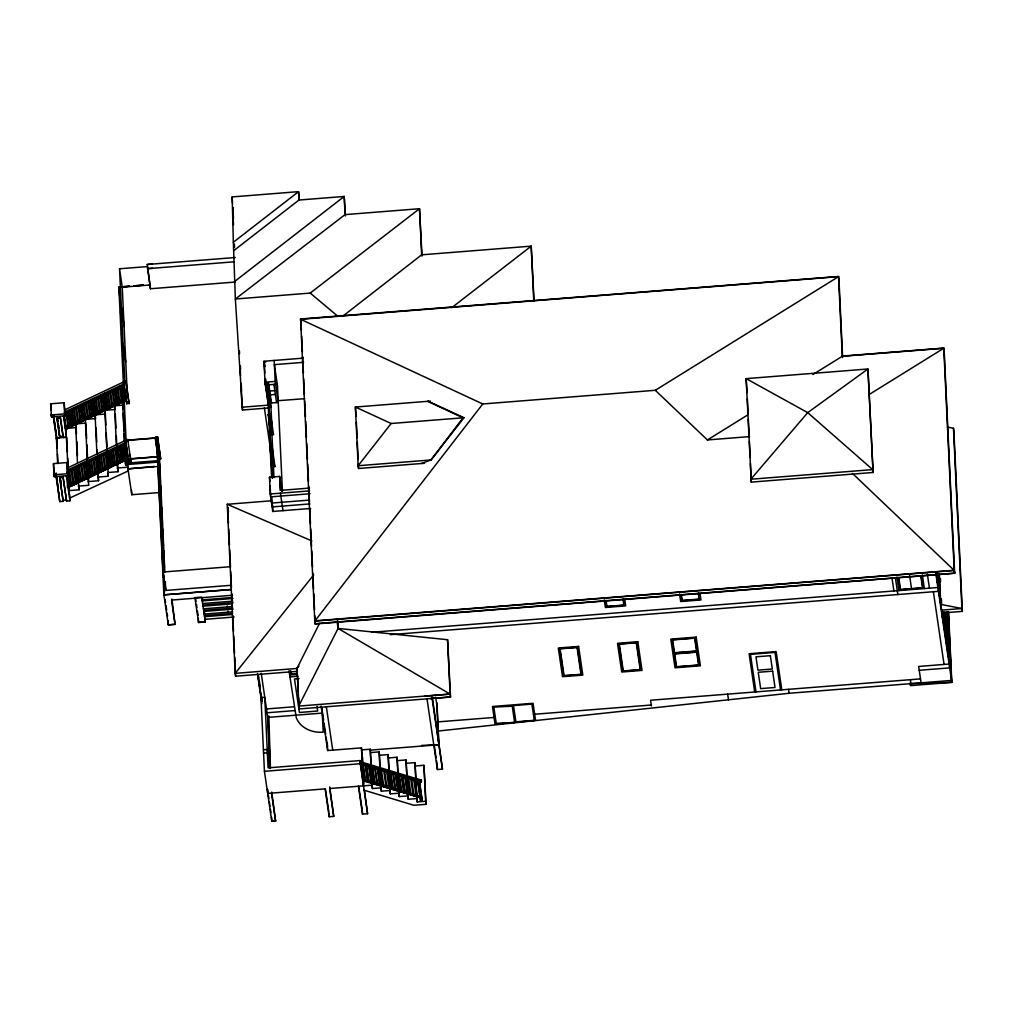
<?xml version="1.0" encoding="UTF-8"?>
<svg xmlns="http://www.w3.org/2000/svg" width="1013" height="1013" viewBox="0 0 1013 1013"><rect width="100%" height="100%" fill="white"/><g stroke="black" fill="none" stroke-linecap="round" stroke-linejoin="round"><path stroke-width="1.5" d="M272.788 505.297L272.624 511.476L310.662 508.463M319.424 623.527L296.961 668.453L297.366 671.34M315.17 623.691L954.626 573.13L954.208 570.268L314.752 620.83L315.208 623.983L954.651 573.295L954.221 570.42L314.79 621.121L482.758 403.972L655.297 390.296L838.549 276.638L838.979 279.512M421.585 463.498L431.031 459.953L464.017 417.736L391.145 423.497L358.146 465.727L358.551 468.487L424.485 463.27M313.726 574.878L235.193 673.366L235.611 676.215L296.733 671.391M298.924 665.997L296.961 668.453L235.193 673.366L227.254 504.284L271.345 500.789M416.723 779.655L417.432 778.959L421.421 780.175L420.775 782.277L419.433 781.871L422.218 800.827L420.534 800.966L417.432 778.959L360.122 761.624M420.775 782.277L421.421 780.175M412.506 794.42L420.446 796.294L362.654 778.82L362.717 780.225L420.509 797.7L420.446 796.294M420.509 797.7L362.793 780.757M342.635 316.309L421.674 254.82L531.205 246.146L534.066 301.114M269.205 407.91L242.474 410.024L235.358 299.012L233.345 242.259L298.569 191.647L299.253 200.055M233.737 250.642L298.962 200.042L344.217 196.446L345.42 215.908M234.547 281.551L344.217 196.446L345.066 214.617L235.358 299.012L310.219 293.086L419.509 208.716L422.016 256.099M451.76 307.661L531.205 246.146L533.775 301M56.323 473.033L53.98 474.793L54.271 476.705L67.795 475.641L66.997 462.548L53.461 463.612L53.98 474.793L67.516 473.717L67.795 475.641M655.297 390.296L707.403 439.946L747.467 415.102M812.907 374.506L842.297 356.285L943.787 348.244L869.002 394.627M66.212 427.917L65.693 428.17M65.009 409.733L123.738 381.888M64.199 412.266L123.839 383.978L123.662 381.445L125.992 381.268L129.031 403.275L126.701 403.465L126.612 401.541M64.921 413.798L124.105 385.75M126.118 398.033L65.516 426.764L65.617 428.854L126.22 400.135L124.219 385.257M70.682 424.928L73.518 423.586M76.368 422.231L84.915 418.179M89.182 416.153L103.427 409.404M109.113 406.707L120.509 401.313M66.402 427.22L65.604 427.6L66.453 427.524M65.668 428.993L66.465 428.613M65.706 429.436L126.283 400.401M67.44 467.955L125.637 440.364L125.739 442.453L67.542 470.045M66.82 472.273L125.979 444.049M126.6 457.18L67.415 485.24L67.516 487.329L128.107 458.61L128.069 457.914M75.418 482.061L68.327 485.949M86.801 476.654L96.767 471.931M103.896 468.563L113.861 463.84M67.504 487.164L68.302 486.784L68.112 487.481M68.124 487.658L128.182 459.003M128.271 470.906L69.796 498.029M230.977 585.299L165.512 590.465L162.802 572.054L229.824 566.748M438.591 730.993L789.14 693.272L951.549 680.432L948.345 612.548M154.318 466.461L127.98 468.854L158.421 466.449L157.787 462.131M162.802 572.054L165.714 590.452M160.674 458.902L157.623 436.894C154.179 435.565 154.761 440.402 157.699 438.642L160.674 458.902L158.408 459.079M175.059 624.287L168.297 624.831L163.878 594.859L156.458 436.983M198.561 622.387L205.322 621.843L205.196 619.108M424.954 696.108L450.114 694.082L450.544 696.995L299.126 708.935L296.923 667.998M233.345 242.259L232.18 196.915L298.569 191.647L298.962 200.042M345.066 214.617L419.509 208.716L421.674 254.82M235.231 282.032L150.405 288.756L147.252 264.482L235.206 257.517M147.252 264.469L152.317 264.076M119.534 268.774L147.354 266.571L150.063 284.995L122.244 287.186L119.534 268.774L124.827 381.357M152.52 268.268L147.455 268.673L233.838 261.835M149.304 284.64L150.215 284.564L150.405 288.756M314.79 621.121L300.57 318.994L838.523 276.46L842.297 356.285M838.549 276.638L300.608 319.285L482.758 403.972M268.116 403.263L265.013 382.205L264.026 361.248L303.406 358.133M265.723 362.072L264.165 362.198L264.824 366.719M303.596 362.325L274.384 364.642L277.473 385.687L282.424 491.242M129.12 403.87L126.081 383.18L123.751 383.37L126.79 404.06M108.112 392.613L107.264 392.677L109.467 407.619L110.316 407.555L108.074 391.904M265.013 382.205L275.169 381.407L278.258 402.452L269.8 403.123M267.128 384.94L265.431 385.079L265.153 379.065M268.825 384.813L275.587 384.282L275.523 382.876M50.65 403.794L64.186 402.718L64.984 415.811L51.46 416.875L50.65 403.794L51.131 409.898M88.625 401.844L87.776 401.908L89.98 416.862L90.828 416.799L88.6 401.148M86.194 402.997L85.345 403.073L87.549 418.014L88.384 417.951L86.156 402.3M123.941 400.768L124.789 400.692L122.586 385.75L121.737 385.814L123.941 400.768L121.927 386.611M127.993 401.427L128.942 401.351M269.737 391.031L274.814 390.625M117.014 388.055L119.205 403.009L120.053 402.933L117.85 387.992M114.57 389.207L116.774 404.162L117.622 404.098L115.609 389.942M114.342 405.314L115.153 404.554L114.342 405.314L112.139 390.372M74.012 408.771L73.164 408.834L75.367 423.789L76.216 423.725L73.987 408.074M116.368 444.694L114.545 405.82L123.345 405.124M109.708 391.524L111.899 406.466L112.747 406.403L110.544 391.449M270.294 394.855L275.371 394.45M107.023 408.783L107.872 408.708L105.681 393.766L104.833 393.829L107.023 408.783L104.795 393.133M102.402 394.981L104.592 409.936L105.441 409.872L103.212 394.222L105.403 409.163M97.058 456.838L98.008 477.047L108.277 476.237L104.82 410.341L115.089 409.531M51.169 414.963L64.705 413.899L64.984 415.811M97.527 397.299L99.717 412.24L100.54 411.481M97.286 413.393L98.096 412.633L97.286 413.393L95.095 398.451M60.274 417.685L56.893 417.951L59.805 437.831L59.729 436.578L63.11 436.312L63.199 437.565L60.223 416.634L63.148 436.514L59.754 436.78L57.045 418.344M96.919 453.723L95.083 414.861L105.365 414.051L105.871 424.928M842.272 356.107L943.774 348.079L944.217 351.106M92.411 415.71L93.259 415.634L91.069 400.692L90.22 400.755L92.411 415.71L90.41 401.553M268.787 405.099L242.056 407.213L240.955 383.674M78.039 406.53L80.242 421.484L81.078 421.408L78.887 406.466M77.798 422.636L78.609 421.864L77.798 422.636L75.608 407.682M77.102 423.789L85.902 423.092M72.936 424.941L73.772 424.878L71.581 409.923L70.733 409.999L72.936 424.941L70.923 410.797M70.492 426.093L71.341 426.03L69.137 411.088L68.302 411.151L70.492 426.093L68.479 411.949M65.858 412.304L68.061 427.258L68.909 427.182L66.681 411.544L66.706 412.24M76.469 433.83L76.178 427.613L65.908 428.423L69.378 494.306M65.858 429.436L66.706 429.36M270.648 445.809L269.205 415.14L272.193 433.285L269.141 413.874L267.698 382.965L270.661 407.327M430.436 401.097L355.386 407.036L358.146 465.727L431.031 459.953L463.03 417.812L427.663 401.313M270.547 414.292L268.128 414.697L270.547 414.292L273.51 434.602L271.079 434.792L270.61 431.475M53.145 416.748L53.081 415.355L56.399 437.895L59.78 437.629M63.161 437.363L66.579 437.287L56.399 437.895M125.498 439.655L127.828 439.477L127.904 441.225L125.574 441.402L125.498 439.655L125.65 440.718M126.891 440.199L155.331 437.945L157.623 453.672M126.904 440.376L155.344 438.123M271.155 427.511L272.13 432.019M125.384 444.428L124.548 444.492L125.435 463.232L125.701 465.056L127.397 464.929L127.132 463.106L125.435 463.232M122.244 445.581L123.092 445.517L125.295 460.472L124.447 460.535L122.218 444.884L124.409 459.839M271.066 434.577L273.497 434.374M119.813 446.746L120.661 446.67L122.852 461.624L122.003 461.687L119.775 446.037M117.381 447.898L118.192 447.126L120.42 462.776L119.572 462.84L117.343 447.202M117.977 463.929L115.748 448.278L114.912 448.354L117.141 464.005L117.951 463.232M114.938 449.05L115.748 448.278M107.631 452.52L108.48 452.444L110.67 467.398L109.835 467.462L107.606 451.811M100.325 455.977L101.135 455.217L103.364 470.855L102.528 470.931L100.287 455.28M98.704 456.369L97.894 457.129L100.084 472.083L100.933 472.02L98.704 456.369L100.933 472.02M97.894 457.129L98.73 457.066M95.425 457.585L96.273 457.521L98.502 473.172L97.653 473.236L95.45 458.281L96.273 457.521M93.019 459.446L93.829 458.674L96.058 474.325L95.222 474.388L92.981 458.737M90.588 460.598L91.423 460.535M272.041 446.226L269.61 446.416L272.041 446.226L275.004 466.537L272.573 466.727M273.383 465.258L270.712 447.075L273.383 465.258L273.953 477.617M129.639 458.851L158.079 456.61M129.639 459.028L158.091 456.787M127.549 458.686L126.739 459.446L124.51 443.795M85.712 462.903L86.561 462.84L88.751 477.781L87.903 477.857L85.674 462.207L87.878 477.161M128.448 459.75L130.778 459.56L130.854 461.308L128.537 461.497L128.537 460.345M83.281 464.055L84.092 463.296L86.32 478.946L85.472 479.01L83.243 463.359M83.889 480.099L81.648 464.448L80.812 464.511L83.041 480.162L83.851 479.402M80.837 465.22L81.648 464.448M78.368 465.676L79.217 465.6L81.445 481.251L80.597 481.314L78.406 466.373L79.217 465.6M157.585 460.7L127.132 463.106L131.779 494.724L159.18 492.559M112.506 450.203L114.697 465.157L115.52 464.385M73.531 468.677L74.38 468.614L76.583 483.556L75.734 483.632L73.506 467.981M110.037 450.658L112.228 465.613L113.076 465.537L112.266 466.309L110.062 451.355L110.911 451.291L113.114 466.246M157.648 462.105L127.195 464.524L126.245 444.314M71.948 469.766L71.1 469.829L73.291 484.784L74.139 484.721L73.265 484.087M109.797 466.765L110.67 467.398M108.239 468.55L107.391 468.614L105.162 452.976L105.2 453.672L106.01 452.9L108.239 468.55L108.201 467.854M116.508 447.797L117.457 468.006L127.727 467.196L127.879 468.234M107.733 472.527L118.002 471.716L117.635 463.941M69.77 494.914L69.935 500.827L66.541 501.093L63.085 477.516L59.704 477.781L63.161 501.359L59.78 501.625L55.892 475.173M92.778 475.54L93.589 474.78L92.778 475.54L90.55 459.902M91.195 476.629L88.992 461.687L88.144 461.751L90.347 476.705L91.157 475.933L90.309 475.996L88.118 461.054M75.975 467.525L78.166 482.479L79.014 482.403L78.128 481.77L75.937 466.828M272.56 466.512L275.004 466.322M95.083 414.861L95.627 418.572L85.358 419.382L88.283 481.568L98.552 480.757L98.185 472.982M76.583 483.556L76.545 482.859L75.734 483.632M71.708 485.873L70.859 485.936L68.631 470.285L68.656 470.982L69.479 470.222L71.708 485.873L71.67 485.176M77.608 465.879L78.558 486.088L88.827 485.278L88.283 481.568M707.403 439.946L749.557 436.603M68.833 490.609L79.103 489.798L78.887 485.126M272.839 511.464L270.268 494.002L269.483 477.224L279.626 476.427L281.829 491.419M59.868 478.199L63.11 500.308L66.503 500.042L66.541 501.093M309.509 488.089L280.284 490.393L279.626 476.427M270.268 494.002L309.636 490.887M310.054 493.749L270.686 496.864L270.18 486.113M309.434 500.093L271.598 503.081L271.383 498.472M310.003 503.917L272.168 506.918L271.737 497.687M751.279 482.112L873.092 472.476L867.938 368.998L746.138 378.634L751.279 482.112L750.392 463.245M232.167 595.277L171.501 600.076L175.059 624.35L168.297 624.882L168.095 620.678M232.344 597.48L202.182 599.861L202.233 600.912L232.965 598.48M202.625 603.545L232.775 601.152M233.117 602.735L202.955 605.128L203.005 606.167L232.205 603.862M203.398 608.8L231.977 606.546M232.319 608.129L203.727 610.383L203.778 611.434L232.977 609.13M232.749 611.801L204.17 614.068L204.119 613.017M232.167 613.46L204.499 615.651L204.55 616.689L232.218 614.511M234.142 617.018L204.943 619.323L204.892 618.285M198.561 622.489L205.322 621.957L201.676 597.088L194.901 597.619L198.561 622.489L198.358 618.272M372.037 632.239L937.886 587.502M390.41 634.657L938.443 591.326M941.621 610.13L961.932 608.522L962.35 611.396L942.052 613.004M297.024 673.468L291.174 673.924L290.718 670.821M296.847 673.721L290.794 674.202L290.338 671.087M289.629 675.025L297.493 674.392M289.908 676.937L297.771 676.304M299.063 678.634L294.492 678.989L299.405 712.481L317.702 711.025L317.006 706.251M674.126 653.005L696.957 651.194M674.227 653.714L697.058 651.916M450.114 694.082L338.076 628.427L447.556 639.71L450.114 694.082L298.708 706.086L338.076 628.427L337.025 621.298M266.482 708.948L294.289 706.757M267.052 712.785L294.859 710.582M261.24 673.227L267.723 717.407L322.286 713.089L323.185 732.184A27.186 22.349 -8.4 0 1 296.265 717.673L288.996 670.707M919.247 670.277L949.7 667.871L949.016 653.55M920.513 678.887L650.574 700.236L651.422 705.972M437.35 721.927L494.065 717.445M534.661 714.241L651.435 704.997M263.418 749.734L267.229 749.443L269.952 767.981L267.723 717.407M263.57 753.039L267.381 752.735L269.648 768.196M321.108 706.036L327.655 750.532L361.489 747.86L362.451 763.954M361.78 749.886L370.239 749.227L372.429 788.532L380.888 787.861L381.382 791.204L389.84 790.533L390.322 793.888L398.78 793.217L399.274 796.573L407.733 795.901L408.226 799.244L416.685 798.573L417.179 801.929L425.637 801.258L426.08 804.309L413.861 805.272L364.123 790.216M370.378 750.127L438.895 744.72L436.97 703.718M370.733 752.57L379.191 751.899L381.382 791.204M379.685 755.255L388.144 754.584L390.322 793.888M388.637 757.927L397.096 757.255L399.274 796.573M362.73 779.364L360.071 760.573L268.09 767.854L264.773 697.311L260.974 697.615L264.431 771.298L271.788 821.353L275.599 821.049L271.75 792.027M397.59 760.611L406.048 759.94L408.226 799.244M264.431 771.298L360.223 763.726L360.071 760.573M362.477 764.625L363.325 764.562M406.542 763.295L415.001 762.624L417.179 801.929M368.517 766.448L369.365 766.385M372.341 766.6L371.492 766.664L373.886 782.935L374.772 783.568L373.924 783.631L371.53 767.36L372.379 767.297L374.772 783.568M374.519 767.575L376.937 784.543L377.786 784.48L375.392 768.209L374.544 768.272L375.354 767.512M377.558 769.184L378.406 769.12L380.799 785.392L379.951 785.455L377.558 769.184L378.381 768.424M415.495 765.967L423.953 765.296L426.08 804.309M383.813 786.303L381.432 770.032L380.546 769.399L382.977 786.367L383.813 786.303L382.939 785.67M386.953 787.253L384.56 770.982L383.686 770.349L386.105 787.316L386.953 787.253L386.08 786.62M387.46 771.855L386.586 771.222L389.005 788.19L389.853 788.127L387.422 771.159M389.625 772.843L390.474 772.767L392.867 789.038L392.018 789.102L389.6 772.134L392.018 789.102M427.055 699.16L437.401 769.513L442.478 769.108L432.348 697.375M392.651 773.755L393.487 773.679M398.679 775.578L399.527 775.515M404.681 776.705L405.529 776.629L407.948 793.597L407.099 793.66L404.681 776.705L404.706 777.402L405.529 776.629M364.87 780.896L365.68 780.124L364.87 780.896L362.451 763.929M407.695 777.617L408.543 777.541L410.961 794.509L410.113 794.572L407.695 777.617L407.733 778.313L408.543 777.541M368.732 781.745L366.339 765.473L365.503 765.537L367.884 781.808L368.707 781.036L367.858 781.112L365.465 764.84M410.708 778.528L411.557 778.453L413.975 795.42L413.139 795.484L410.708 778.528L410.746 779.225L411.557 778.453M370.872 782.023L371.72 781.947M376.912 783.847L377.786 784.48M372.429 788.532L371.936 785.176L329.643 788.519L333.733 816.402L329.2 816.757L325.11 788.886L267.685 793.42L267.483 789.228L267.939 792.331M389.815 787.43L389.005 788.19M391.993 788.405L392.867 789.038M395.032 790.013L395.855 789.254L395.032 790.013L392.613 773.058M398.894 790.862L396.514 774.59L395.665 774.666L398.058 790.925L398.869 790.165L398.02 790.229L395.627 773.97M401.034 791.14L401.92 791.773L401.072 791.837L398.641 774.882M401.692 776.49L404.086 792.748L404.934 792.685L404.048 792.052L401.667 775.793M407.074 792.964L407.91 792.9M410.088 793.875L410.961 794.509M413.101 794.787L413.975 795.42M416.115 795.699L417.001 796.332L416.153 796.395L413.722 779.44L413.76 780.137L414.57 779.364L417.001 796.332M271.763 821.214L275.574 820.91M358.399 786.253L362.502 814.123L367.567 813.73L364.401 790.013M430.436 698.552L450.544 696.995L447.556 639.71M278.043 400.705L304.774 398.666M421.674 745.429L438.895 744.72M947.421 427.081L953.461 428.271L953.879 431.133L962.35 611.396M361.78 763.055L369.314 765.334M378.368 768.069L382.889 769.437M391.942 772.172L402.49 775.363M408.53 777.186L413.051 778.554M418.508 780.213L419.369 780.466M421.484 781.567L360.185 763.03L367.567 813.73M360.337 763.992L417.647 781.314L416.786 781.061M365.744 780.276L389.878 787.57M395.906 789.393L409.48 793.496M227.254 504.284L311.852 540.942M428.271 401.275L464.017 417.736M391.145 423.497L355.386 407.036L356.095 416.077M124.067 385.307L124.726 385.763M310.219 293.086L337.772 316.221M852.389 473.35L954.221 570.42L943.774 348.079M228.507 511.818L227.672 507.146L228.419 522.949M162.814 572.231L165.701 590.098L162.992 571.687M946.889 611.7L948.687 623.894M946.623 611.776L948.814 626.692M945.154 612.245L949.536 642.065M949.662 644.85L944.888 612.321L945.61 627.693M944.065 617.17L950.688 662.236M944.192 619.969L950.814 665.035M950.865 666.085L944.141 620.298L943.837 612.51M936.911 573.282L937.367 576.359M948.725 655.31L943.698 621.108L943.255 611.687M936.481 574.168L940.305 600.215L939.051 573.523M936.316 574.004L948.94 659.856M935.822 573.51L951.827 682.357L910.383 685.636L910.244 682.635M933.366 591.731L944.053 664.439M927.364 574.181L929.428 588.173M922.349 574.979L924.35 588.566M921.197 575.84L922.97 587.958L900.139 589.756L898.354 577.638M920.766 575.84L922.514 587.743L900.519 589.49L898.772 577.575M909.547 575.219L911.523 588.616M921.083 682.813L918.677 666.453L949.13 664.047L948.459 649.713M896.974 576.979L898.974 590.579M895.454 578.271L897.847 594.542M910.358 679.685L910.94 683.648L951.827 682.357L948.497 611.611M892.073 578.55L893.897 590.984M873.092 472.476L867.938 368.998L807.716 412.633L750.861 479.238L872.662 469.614L807.716 412.633L746.138 378.634L747.075 392.5M788.557 689.321L789.14 693.272M781.795 689.853L776.161 651.587L749.101 653.727L754.723 691.993M780.529 689.954L775.008 652.397L750.468 654.347L755.989 691.892M727.663 694.133L728.486 699.806M700.072 593.821L700.971 599.937L680.673 601.545L679.546 593.897M698.704 593.175L699.603 599.329L681.838 600.722L680.939 594.58M698.261 593.099L699.147 599.114L682.23 600.456L681.344 594.441M624.793 599.772L625.692 605.888L605.394 607.496L604.267 599.848M623.413 599.126L624.325 605.28L606.559 606.686L605.66 600.532M622.982 599.05L623.869 605.065L606.952 606.407L606.065 600.392M435.679 697.159L437.122 706.985M431.905 697.223L442.478 769.108M434.286 745.505L436.084 757.699M436.527 760.75L437.211 765.322M419.585 781.935L422.218 800.827M417.571 779.921L420.04 796.699M402.731 777.199L404.896 791.989M402.541 776.427L404.934 792.685M399.489 774.806L401.92 791.773M396.476 773.894L398.869 790.165M393.462 772.982L395.88 789.95M392.829 788.342L390.448 772.071L390.474 772.767M378.596 769.905L380.774 784.682L379.926 784.758L377.532 768.487M372.556 768.082L374.734 782.859M371.189 769.399L371.454 771.627L372.265 770.855L372.29 771.551M369.327 765.689L371.746 782.656L370.91 782.72L368.479 765.752M366.313 764.777L368.707 781.036M300.57 318.994L301.038 322.159M363.3 763.865L365.718 780.82M358.703 786.202L362.122 809.438M326.414 707.175L332.733 750.127M321.817 707.986L323.616 720.256M324.071 723.32L325.654 734.07M326.097 737.135L327.452 746.34M273.89 384.408L276.574 402.592M321.602 708.467L322.286 713.089M329.719 786.924L333.733 816.402M271.497 402.984L268.534 382.901L266.85 383.028L268.914 397.058M264.026 361.248L264.811 366.579M264.228 365.44L264.862 372.923M280.12 480.694L281.589 490.735M325.414 788.836L328.832 812.071M265.368 383.686L266.85 393.728L266.558 387.574M267.052 395.083L267.85 400.502M270.04 419.926L270.699 424.472M280.411 493.192L282.982 510.653M268.116 414.482L269.939 427.068M271.978 454.9L273.32 463.992L273.029 457.851M264.355 407.745L270.952 452.406M269.61 446.416L271.889 462.093M269.483 477.224L269.964 481.492M258.34 674.683L258.784 677.71M259.505 681.66L259.885 685.257M261.443 695.83L261.886 698.856M257.935 674.633L261.835 701.097M257.973 675.329L261.861 701.794M257.429 673.531L261.886 703.832M271.484 793.116L275.599 821.049M268.394 795.433L268.85 798.535M269.306 801.638L269.99 806.297M270.446 809.4L270.902 812.502M202.321 597.708L202.777 600.823M203.917 608.598L205.069 616.373M195.56 598.252L196.016 601.355M196.471 604.47L196.927 607.572M197.383 610.687L198.067 615.347M156.698 437.211L163.017 572.028M157.597 443.263L159.37 455.381L164.853 572.117M156.534 438.73L159.244 457.154M155.382 438.819L157.433 452.849M158.598 482.619L159.497 488.76M160.636 496.433L161.308 501.042L160.573 485.366M171.906 599.038L175.059 624.35M160.7 527.342L161.599 533.471M162.511 539.612L163.41 545.754L162.612 528.799M165.132 599.569L165.575 602.608M166.031 605.647L166.702 610.193M167.145 613.232L167.588 616.259M121.319 306.711L124.27 326.806M123.042 343.458L125.751 361.882M122.56 385.041L124.751 399.996M124.257 400.983L126.106 441.187M122.484 401.781L120.256 386.13L120.294 386.839M130.095 454.926L130.867 460.168M127.853 440.174L130.943 461.903L128.613 462.093L125.574 441.402M119.445 386.903L121.649 401.857L121.611 401.148M126.118 443.909L128.031 456.863M125.359 443.732L127.587 459.383M115.419 389.144L117.622 404.098M123.054 444.821L125.257 459.775M114.76 390.005L116.774 404.162M112.987 390.296L115.178 405.251M122.826 460.928L120.623 445.973L120.661 446.67M114.545 405.82L114.9 408.302M120.003 447.531L121.978 460.991M117.457 468.006L118.002 471.716M105.643 393.069L107.847 408.011M115.545 465.081L113.317 449.443L113.355 450.139M110.886 450.595L113.076 465.537M102.579 395.779L104.592 409.936M104.82 410.341L105.365 414.051M100.768 395.374L103.009 411.025L102.971 410.328M108.442 451.747L110.645 466.702M99.958 396.134L102.161 411.088L102.123 410.392M98.375 397.223L100.566 412.177M95.931 398.388L98.134 413.329M93.69 400.338L95.665 413.785M93.5 399.54L95.703 414.482M92.626 398.907L94.855 414.558L92.652 399.603M91.031 399.996L93.234 414.937M98.071 457.927L100.084 472.083M98.008 477.047L98.552 480.757M85.953 419.103L83.724 403.453L83.762 404.149M91.398 459.826L93.627 475.477M82.914 404.225L85.105 419.167L85.079 418.47M81.509 406.099L83.484 419.559M81.319 405.314L83.522 420.256M88.954 460.991L91.157 475.933M80.66 406.175L82.673 420.332L80.47 405.377M76.456 407.619L78.647 422.573M76.178 427.613L75.633 423.903L77.457 462.764M71.543 409.227L73.746 424.181M69.112 410.379L71.303 425.333M78.976 481.707L76.785 466.752L79.014 482.403M78.558 486.088L79.103 489.798M74.342 467.917L76.545 482.859M64.212 415.495L66.276 429.499M64.186 416.406L65.984 428.638M71.91 469.07L74.139 484.721M63.857 416.077L66.022 430.778M63.452 416.052L66.326 435.59M67.137 476.11L68.415 484.784M68.694 486.709L69.239 490.457M57.792 418.407L58.222 421.357M58.703 425.359L59.147 428.296M66.276 475.933L69.935 500.827M66.503 500.042L63.034 476.465L63.085 477.516M53.689 415.685L54.145 418.749M54.588 421.801L55.259 426.384M55.715 429.449L56.184 432.944M53.372 415.431L56.297 435.299M56.475 436.54L57.26 448.037M56.969 441.807L56.424 438.097L57.602 463.03M60.856 479.985L61.312 483.024M56.728 477.047L57.171 480.099M57.627 483.163L58.298 487.747M59.336 494.8L58.969 492.331L59.109 495.129M56.411 476.781L59.78 501.625M53.461 463.612L54.271 476.705M953.461 428.271L961.932 608.522L940.786 604.394L939.393 574.65M944.192 350.954L954.651 573.295M948.105 611.599L950.384 660.223M947.345 612.688L947.484 615.765M947.624 618.563L948.345 633.935M948.472 636.721L949.194 652.093M946.497 611.966L947.142 625.793M947.282 628.592L948.003 643.964M945.737 613.055L945.952 617.664M946.079 620.463L946.8 635.835M944.686 612.067L945.332 625.781M944.065 612.726L944.344 619.082M940.431 578.524L940.583 581.69M941.381 598.873L941.609 603.609M941.9 609.839L942.242 617.196M937.595 573.206L938.19 585.767M937.215 573.358L937.696 583.349M838.954 279.335L842.639 357.589M747.366 398.793L748.113 414.507M748.328 419.23L749.139 436.527M749.367 441.237L750.101 456.952M436.831 702.807L438.604 740.541M437.274 766.714L437.401 769.513M423.953 765.296L425.637 801.258M420.458 799.561L420.534 800.966M415.001 762.624L416.685 798.573M406.048 759.94L407.733 795.901M397.096 757.255L398.78 793.217M388.144 754.584L389.84 790.533M384.535 770.285L384.56 770.982M382.711 784.138L382.749 784.847M381.394 769.336L381.432 770.032M379.191 751.899L380.888 787.861M356.386 422.37L357.108 437.743M357.323 442.352L358.121 459.256M358.336 463.865L358.551 468.487M370.239 749.227L371.936 785.176M362.578 757.395L362.793 762.08M363.68 780.833L363.819 783.948M362.667 768.639L363.477 785.847M361.489 747.86L362.958 779.111M363.034 780.668L363.173 783.809M362.35 810.982L362.502 814.123M337.722 620.703L337.861 623.793M337.734 623.198L337.924 627.389M327.3 743.073L327.655 750.532M329.06 813.616L329.2 816.757M300.988 321.868L301.405 330.061M301.659 336.088L302.406 351.891M302.621 356.627L303.406 372.721M303.659 378.748L304.407 394.551M304.698 400.882L305.445 416.685M305.673 421.421L306.458 437.515M306.711 443.542L307.446 459.345M307.673 464.093L308.484 481.466M308.712 486.215L309.497 502.309M309.75 508.336L310.497 524.139M310.712 528.875L311.535 546.26M311.751 551.009L312.536 567.09M312.789 573.13L313.536 588.933M313.764 593.669L314.549 609.763M314.802 615.79L315.208 623.983M297.569 675.81L298.329 691.917M298.607 697.894L299.139 708.961M281.032 486.911L281.183 490.051M280.057 479.301L280.563 490.127M274.181 360.451L275.169 381.407M271.775 424.295L270.686 401.123L268.014 382.939L269.458 413.848M271.915 427.385L272.066 430.474M270.952 413.507L271.459 424.32M271.598 427.41L271.813 432.045M271.877 433.311L272.814 453.254M271.028 447.05L272.472 477.959M269.205 415.14L272.155 477.984M267.761 395.716L267.976 400.325M268.04 401.857L271.585 477.288M265.786 379.141L265.925 382.218M266.14 386.827L266.28 389.904M268.103 721.015L268.914 738.388M269.141 743.124L269.952 760.51M270.104 763.663L270.332 768.398M271.585 817.162L271.788 821.353M232.965 207.576L233.471 218.555M240.41 366.086L240.55 369.226M241.221 383.345L241.588 391.195M241.955 399.046L242.474 410.024M232.18 196.915L232.471 203.195M232.686 207.906L233.509 225.165M234.383 243.994L234.535 247.134M239.397 350.726L239.549 353.854M240.132 366.415L240.575 375.836M228.71 529.166L229.457 545.07M229.672 549.818L230.495 567.204M230.698 571.611L231.458 587.743M231.736 593.618L232.496 609.864M232.762 615.625L233.509 631.352M233.724 636.063L234.535 653.36M234.725 657.272L235.611 676.228M227.988 611.13L228.039 612.181M227.216 605.863L227.267 606.914M165.309 581.589L165.6 587.895M159.535 463.422L160.345 480.656M161.599 507.209L162.397 524.164M163.625 550.439L164.435 567.622M165.094 581.677L165.512 590.465M157.623 436.894L157.699 438.642M159.092 480.567L159.535 489.975M160.117 502.511L160.561 511.92M161.156 524.468L161.599 533.876M162.105 544.842L162.549 554.25M163.144 566.799L163.587 576.207M164.169 588.743L164.461 595.024M122.244 287.186L127.018 388.726M127.157 391.879L127.385 396.615M131.551 490.013L131.779 494.724M125.992 381.268L126.081 383.18M120.078 300.608L118.863 287.059L129.512 286.21L118.863 287.059L124.118 398.919M120.585 311.523L121.028 320.88M121.611 333.366L122.054 342.723M122.636 355.196L123.08 364.553M123.662 377.039L123.877 381.711M127.587 464.081L127.727 467.196M122.763 402.44L123.054 408.695M123.282 413.393L124.093 430.614M124.232 433.741L124.599 441.579M124.751 444.707L125.118 452.532M125.27 455.66L125.701 465.056M122.573 402.186L124.409 441.313M119.179 402.313L119.205 403.009M119.534 462.143L119.572 462.84M115.305 414.19L115.963 428.182M116.33 435.957L116.761 445.289M117.103 463.296L117.141 464.005M114.672 464.461L114.697 465.157M111.873 405.77L111.899 406.466M109.429 406.922L109.467 407.619M112.228 465.613L112.266 466.309M106.238 432.703L106.897 446.695M107.188 452.912L107.479 459.13M107.695 463.802L107.847 466.904M108.138 473.122L108.277 476.237M102.49 470.222L102.528 470.931M99.692 411.544L99.717 412.24M98.464 472.476L98.502 473.172M96.07 427.904L96.729 441.896M97.096 449.658L97.311 454.331M97.463 457.433L97.679 462.093M96.058 474.325L96.032 473.628L95.222 474.388M89.942 416.166L89.98 416.862M87.511 417.318L87.549 418.014M88.751 477.781L86.523 462.143L86.561 462.84M85.978 424.65L86.637 438.642M86.928 444.859L87.587 458.851M88.03 468.171L88.169 471.286M88.46 477.503L88.612 480.605M85.447 478.313L85.472 479.01M80.204 420.788L80.242 421.484M83.003 479.466L83.041 480.162M81.42 480.555L81.445 481.251M80.571 480.618L80.597 481.314M76.836 441.605L77.495 455.597M78.001 466.474L78.292 472.691M75.329 423.092L75.367 423.789M68.023 426.549L68.061 427.258M66.465 428.347L66.503 429.056M66.719 437.641L67.377 451.811M67.681 458.104L68.048 465.98M68.707 480.149L69.226 491.166M68.365 486.822L68.39 487.532M64.186 402.718L64.705 413.899M66.997 462.548L67.516 473.717M62.958 435.273L63.009 436.324M63.11 500.308L63.161 501.359M59.374 434.197L59.425 435.248M56.703 436.21L56.842 439.009M57.551 454.267L57.994 463.625M51.321 414.089L51.46 416.875M268.85 715.925L270.42 767.588M66.402 426.954L65.756 429.563L65.604 427.334L66.402 426.954M535.573 720.395L495.053 724.194L492.457 706.504L533.053 703.301L535.56 720.37M143.213 285.122L134.083 285.843L143.213 285.122M103.605 454.761L102.731 454.128L104.959 469.766L105.808 469.703L103.579 454.052L103.605 454.761M231.167 589.515L163.878 594.859L231.167 589.528M578.6 646.395L558.302 648.003L562.519 676.709L582.817 675.101L578.6 646.395M637.81 641.71L617.512 643.318L621.729 672.024L642.027 670.416L637.81 641.71M696.172 637.101L670.796 639.102L675.013 667.808L700.388 665.807L696.172 637.101M577.435 647.218L559.67 648.624L563.684 675.886L581.437 674.481L577.435 647.218M636.645 642.533L618.88 643.939L622.894 671.201L640.647 669.796L636.645 642.533M695.007 637.924L672.163 639.722L676.178 666.997L699.021 665.186L695.007 637.924M577.043 647.484L560.126 648.827L564.064 675.608L580.981 674.278L577.043 647.484M636.253 642.799L619.336 644.141L623.274 670.935L640.191 669.593L636.253 642.799M694.614 638.19L672.632 639.925L674.506 652.727L696.501 650.992L694.614 638.19M696.678 652.182L674.683 653.917L676.57 666.719L698.552 664.984L696.678 652.182M770.349 655.677L755.977 656.817L757.927 670.15L772.311 669.011L770.349 655.677M772.628 671.15L758.243 672.29L760.649 688.625L775.021 687.485L772.628 671.15M531.888 704.111L513.49 705.567L515.883 721.813L534.282 720.357L531.888 704.111M512.249 706.188L493.825 707.125L496.218 723.371L514.642 722.484L512.249 706.188"/></g></svg>
